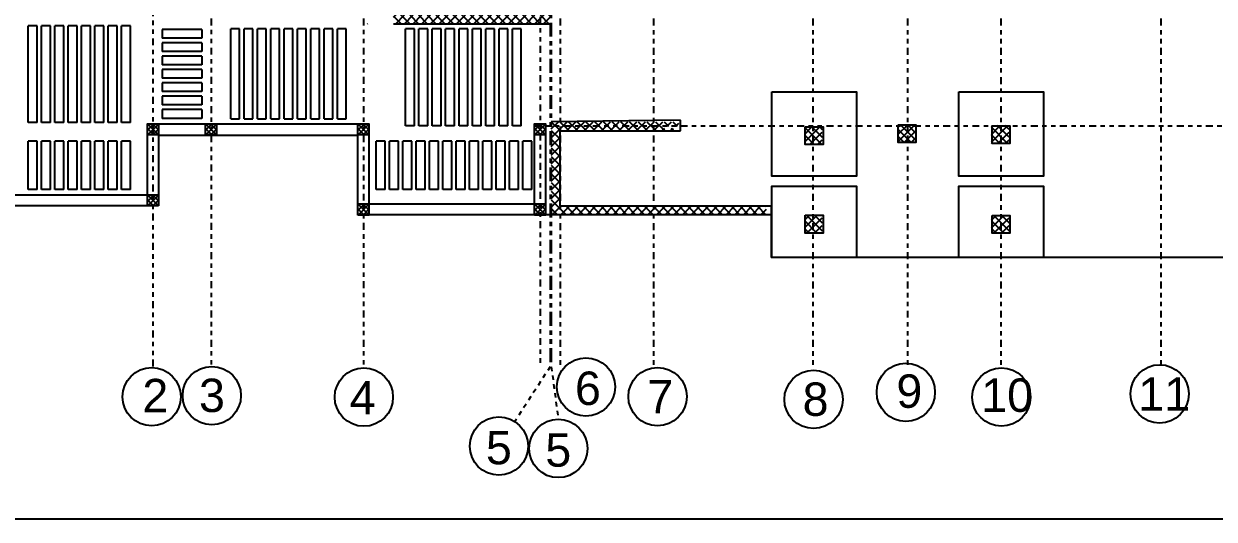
# Model space of a CAD drawing. Header units: millimetres. Extents: x 240 to 610, y 141 to 225.
# Drawn here: x 436.51 to 463.27, y 141.08 to 152.21 of the extents above; entities that cross this region are included whole.
import ezdxf

# ---------------------------------------------------------------- set-up
doc = ezdxf.new("R2010")
doc.units = ezdxf.units.MM
doc.header["$LTSCALE"] = 0.5
doc.linetypes.add('HIDDEN', pattern=[0.375, 0.25, -0.125])
doc.linetypes.add('PHANTOM2', pattern=[1.25, 0.625, -0.125, 0.125, -0.125, 0.125, -0.125])
doc.layers.add('Layer1', color=5, linetype='Continuous')
doc.layers.add('m7or', color=1, linetype='Continuous')
doc.styles.get("Standard").update_dxf_attribs({"font": 'arial.ttf'})

msp = doc.modelspace()

# ---------------------------------------------------------------- hatches: boundary and pattern name
h = msp.add_hatch()
h.set_pattern_fill('ANSI37', color=256, scale=0.0435)
h.set_pattern_definition([(45, (-1146.34685, -842.10872), (-0.097660285, 0.097660285), []), (135, (-1146.34685, -842.10872), (-0.097660285, -0.097660285), [])])
h.paths.add_polyline_path([(451.231, 150.006), (448.364, 150.006), (448.364, 147.913), (453.205, 147.913), (453.205, 148.113), (448.564, 148.113), (448.564, 149.806), (451.231, 149.806), (451.231, 149.856), (450.877, 149.856), (450.877, 149.906), (451.231, 149.906)])
h.paths.add_polyline_path([(448.339, 154.495), (448.193, 154.495), (448.193, 154.171), (448.139, 154.171), (448.139, 152.406), (445.022, 152.406), (445.022, 154.099), (447.372, 154.099), (447.372, 154.299), (444.822, 154.299), (444.822, 152.206), (448.339, 152.206)])
at = {"linetype": 'PHANTOM2', "ltscale": 0.5}
h = msp.add_hatch(dxfattribs=at)
h.set_pattern_fill('ANSI37', color=256, scale=0.0355)
h.set_pattern_definition([(45, (-1102.94777, -784.86052), (-0.079699773, 0.079699773), []), (135, (-1102.94777, -784.86052), (-0.079699773, -0.079699773), [])])
h.paths.add_polyline_path([(461.87, 153.13), (462.27, 153.13), (462.27, 153.53), (461.87, 153.53)])
h.paths.add_polyline_path([(456.564, 149.539), (456.564, 149.939), (456.164, 149.939), (456.164, 149.539)])
h = msp.add_hatch()
h.set_pattern_fill('ANSI32', color=256, scale=0.015)
h.set_pattern_definition([(45, (-1146.34685, -842.10872), (-0.101027881, 0.101027881), []), (45, (-1146.2795, -842.10872), (-0.101027881, 0.101027881), [])])
h.paths.add_polyline_path([(439.287, 148.113), (438.573, 148.113), (438.573, 148.113), (439.287, 148.113)])
h.paths.add_polyline_path([(435.598, 148.113), (434.78, 148.113), (434.78, 148.113), (435.598, 148.113)])
h.paths.add_polyline_path([(444.266, 152.206), (444.266, 152.212), (444.117, 152.212), (444.117, 152.206)])
at = {"ltscale": 0.05}
h = msp.add_hatch(dxfattribs=at)
h.set_pattern_fill('ANSI37', color=256, scale=0.025)
h.set_pattern_definition([(45, (-1018.52747, -986.28065), (-0.0561266008, 0.0561266008), []), (135, (-1018.52747, -986.28065), (-0.0561266008, -0.0561266008), [])])
h.paths.add_polyline_path([(439.537, 149.962), (439.287, 149.962), (439.287, 149.712), (439.537, 149.712)])
h = msp.add_hatch(dxfattribs=at)
h.set_pattern_fill('ANSI37', color=256, scale=0.025)
h.set_pattern_definition([(45, (-1017.222274, -986.28065), (-0.0561266008, 0.0561266008), []), (135, (-1017.222274, -986.28065), (-0.0561266008, -0.0561266008), [])])
h.paths.add_polyline_path([(440.842, 149.962), (440.592, 149.962), (440.592, 149.712), (440.842, 149.712)])
h = msp.add_hatch(dxfattribs=at)
h.set_pattern_fill('ANSI37', color=256, scale=0.025)
h.set_pattern_definition([(45, (-1013.79727, -986.28065), (-0.0561266008, 0.0561266008), []), (135, (-1013.79727, -986.28065), (-0.0561266008, -0.0561266008), [])])
h.paths.add_polyline_path([(444.267, 149.962), (444.017, 149.962), (444.017, 149.712), (444.267, 149.712)])
h = msp.add_hatch(dxfattribs=at)
h.set_pattern_fill('ANSI37', color=256, scale=0.025)
h.set_pattern_definition([(45, (-1009.82618, -986.28065), (-0.0561266008, 0.0561266008), []), (135, (-1009.82618, -986.28065), (-0.0561266008, -0.0561266008), [])])
h.paths.add_polyline_path([(448.238, 149.962), (447.988, 149.962), (447.988, 149.712), (448.238, 149.712)])
h = msp.add_hatch()
h.set_pattern_fill('ANSI37', color=256, scale=0.039)
h.set_pattern_definition([(45, (-1103.16091, -859.91025), (-0.087557497, 0.087557497), []), (135, (-1103.16091, -859.91025), (-0.087557497, -0.087557497), [])])
h.paths.add_polyline_path([(458.658, 149.519), (458.258, 149.519), (458.258, 149.919), (458.658, 149.919)])
h.paths.add_polyline_path([(458.659, 147.5), (458.258, 147.5), (458.259, 147.9), (458.659, 147.9)])
h.paths.add_polyline_path([(454.458, 149.506), (454.07, 149.506), (454.07, 149.906), (454.458, 149.906)])
h.paths.add_polyline_path([(454.458, 147.5), (454.07, 147.5), (454.07, 147.9), (454.458, 147.9)])
h = msp.add_hatch(dxfattribs=at)
h.set_pattern_fill('ANSI37', color=256, scale=0.025)
h.set_pattern_definition([(45, (-1018.52747, -987.8798), (-0.0561266008, 0.0561266008), []), (135, (-1018.52747, -987.8798), (-0.0561266008, -0.0561266008), [])])
h.paths.add_polyline_path([(439.537, 148.363), (439.287, 148.363), (439.287, 148.113), (439.537, 148.113)])
h = msp.add_hatch(dxfattribs=at)
h.set_pattern_fill('ANSI37', color=256, scale=0.025)
h.set_pattern_definition([(45, (-1013.79727, -988.0828), (-0.0561266008, 0.0561266008), []), (135, (-1013.79727, -988.0828), (-0.0561266008, -0.0561266008), [])])
h.paths.add_polyline_path([(444.267, 148.16), (444.017, 148.16), (444.017, 147.91), (444.267, 147.91)])
h = msp.add_hatch(dxfattribs=at)
h.set_pattern_fill('ANSI37', color=256, scale=0.025)
h.set_pattern_definition([(45, (-1009.82618, -988.0828), (-0.0561266008, 0.0561266008), []), (135, (-1009.82618, -988.0828), (-0.0561266008, -0.0561266008), [])])
h.paths.add_polyline_path([(448.238, 148.16), (447.988, 148.16), (447.988, 147.91), (448.238, 147.91)])

# ---------------------------------------------------------------- linework, layer by layer
for p, q in [((436.805, 152.162), (436.605, 152.162)), ((436.605, 149.986), (436.605, 152.162)), ((436.805, 149.986), (436.805, 152.162)), ((437.105, 152.162), (436.905, 152.162)), ((436.905, 149.986), (436.905, 152.162)), ((437.105, 149.986), (437.105, 152.162)), ((437.405, 152.162), (437.205, 152.162)), ((437.205, 149.986), (437.205, 152.162)), ((437.405, 149.986), (437.405, 152.162)), ((437.505, 149.986), (437.505, 152.162)), ((437.705, 152.162), (437.505, 152.162)), ((437.705, 149.986), (437.705, 152.162)), ((437.805, 149.986), (437.805, 152.162)), ((438.005, 152.162), (437.805, 152.162)), ((438.005, 149.986), (438.005, 152.162)), ((438.105, 149.986), (438.105, 152.162)), ((438.305, 152.162), (438.105, 152.162)), ((438.305, 149.986), (438.305, 152.162)), ((438.405, 149.986), (438.405, 152.162)), ((438.605, 152.162), (438.405, 152.162)), ((438.605, 149.986), (438.605, 152.162)), ((438.705, 149.986), (438.705, 152.162)), ((438.905, 152.162), (438.705, 152.162)), ((438.905, 149.986), (438.905, 152.162)), ((440.51, 152.082), (439.619, 152.082)), ((439.619, 152.082), (439.619, 151.882)), ((440.51, 152.082), (440.51, 151.882)), ((441.158, 150.072), (441.158, 152.091)), ((441.358, 152.091), (441.158, 152.091)), ((441.358, 150.072), (441.358, 152.091)), ((441.458, 150.072), (441.458, 152.091)), ((441.658, 152.091), (441.458, 152.091)), ((441.658, 150.072), (441.658, 152.091)), ((441.958, 152.091), (441.758, 152.091)), ((441.758, 150.072), (441.758, 152.091)), ((441.958, 150.072), (441.958, 152.091)), ((442.058, 150.072), (442.058, 152.091)), ((442.258, 152.091), (442.058, 152.091)), ((442.258, 150.072), (442.258, 152.091)), ((442.558, 152.091), (442.358, 152.091)), ((442.358, 150.072), (442.358, 152.091)), ((442.558, 150.072), (442.558, 152.091)), ((442.658, 150.072), (442.658, 152.091)), ((442.858, 152.091), (442.658, 152.091)), ((442.858, 150.072), (442.858, 152.091)), ((442.958, 150.072), (442.958, 152.091)), ((443.158, 152.091), (442.958, 152.091)), ((443.158, 150.072), (443.158, 152.091)), ((443.258, 150.072), (443.258, 152.091)), ((443.458, 152.091), (443.258, 152.091)), ((443.458, 150.072), (443.458, 152.091)), ((443.558, 150.072), (443.558, 152.091)), ((443.758, 152.091), (443.558, 152.091)), ((443.758, 150.072), (443.758, 152.091)), ((445.291, 152.091), (445.091, 152.091)), ((445.091, 149.915), (445.091, 152.091)), ((445.291, 149.915), (445.291, 152.091)), ((445.391, 149.915), (445.391, 152.091)), ((445.591, 152.091), (445.391, 152.091)), ((445.591, 149.915), (445.591, 152.091)), ((445.891, 152.091), (445.691, 152.091)), ((445.691, 149.915), (445.691, 152.091)), ((445.891, 149.915), (445.891, 152.091)), ((445.991, 149.915), (445.991, 152.091)), ((446.191, 152.091), (445.991, 152.091)), ((446.191, 149.915), (446.191, 152.091)), ((446.291, 149.915), (446.291, 152.091)), ((446.491, 152.091), (446.291, 152.091)), ((446.491, 149.915), (446.491, 152.091)), ((446.591, 149.915), (446.591, 152.091)), ((446.791, 152.091), (446.591, 152.091)), ((446.791, 149.915), (446.791, 152.091)), ((446.891, 149.915), (446.891, 152.091)), ((447.091, 152.091), (446.891, 152.091)), ((447.091, 149.915), (447.091, 152.091)), ((447.391, 152.091), (447.191, 152.091)), ((447.191, 149.915), (447.191, 152.091)), ((447.391, 149.915), (447.391, 152.091)), ((447.491, 149.915), (447.491, 152.091)), ((447.691, 152.091), (447.491, 152.091)), ((447.691, 149.915), (447.691, 152.091)), ((440.51, 151.882), (439.619, 151.882)), ((440.51, 151.782), (439.619, 151.782)), ((439.619, 151.782), (439.619, 151.582)), ((440.51, 151.782), (440.51, 151.582)), ((440.51, 151.582), (439.619, 151.582)), ((440.51, 151.482), (439.619, 151.482)), ((439.619, 151.482), (439.619, 151.282)), ((440.51, 151.482), (440.51, 151.282)), ((440.51, 151.282), (439.619, 151.282)), ((440.51, 151.182), (439.619, 151.182)), ((439.619, 151.182), (439.619, 150.982)), ((440.51, 150.982), (439.619, 150.982)), ((440.51, 151.182), (440.51, 150.982)), ((440.51, 150.882), (439.619, 150.882)), ((439.619, 150.882), (439.619, 150.682)), ((440.51, 150.682), (439.619, 150.682)), ((440.51, 150.882), (440.51, 150.682)), ((440.51, 150.582), (439.619, 150.582)), ((439.619, 150.582), (439.619, 150.382)), ((440.51, 150.582), (440.51, 150.382)), ((440.51, 150.382), (439.619, 150.382)), ((440.51, 150.282), (439.619, 150.282)), ((439.619, 150.282), (439.619, 150.082)), ((440.51, 150.282), (440.51, 150.082)), ((436.805, 149.986), (436.605, 149.986)), ((437.105, 149.986), (436.905, 149.986)), ((437.405, 149.986), (437.205, 149.986)), ((437.705, 149.986), (437.505, 149.986)), ((438.005, 149.986), (437.805, 149.986)), ((438.305, 149.986), (438.105, 149.986)), ((438.605, 149.986), (438.405, 149.986)), ((438.905, 149.986), (438.705, 149.986)), ((440.51, 150.082), (439.619, 150.082)), ((445.291, 149.915), (445.091, 149.915)), ((445.591, 149.915), (445.391, 149.915)), ((445.891, 149.915), (445.691, 149.915)), ((446.191, 149.915), (445.991, 149.915)), ((446.491, 149.915), (446.291, 149.915)), ((446.791, 149.915), (446.591, 149.915)), ((447.091, 149.915), (446.891, 149.915)), ((447.391, 149.915), (447.191, 149.915)), ((447.691, 149.915), (447.491, 149.915)), ((451.268, 150.039), (448.364, 150.006)), ((451.268, 149.8), (451.268, 150.039)), ((448.565, 148.111), (448.565, 149.8)), ((448.565, 149.8), (451.268, 149.8)), ((436.805, 149.569), (436.605, 149.569)), ((436.605, 148.481), (436.605, 149.569)), ((436.805, 148.481), (436.805, 149.569)), ((436.905, 148.481), (436.905, 149.569)), ((437.105, 149.569), (436.905, 149.569)), ((437.105, 148.481), (437.105, 149.569)), ((437.205, 148.481), (437.205, 149.569)), ((437.405, 149.569), (437.205, 149.569)), ((437.405, 148.481), (437.405, 149.569)), ((437.705, 149.569), (437.505, 149.569)), ((437.505, 148.481), (437.505, 149.569)), ((437.705, 148.481), (437.705, 149.569)), ((438.005, 149.569), (437.805, 149.569)), ((437.805, 148.481), (437.805, 149.569)), ((438.005, 148.481), (438.005, 149.569)), ((438.305, 149.569), (438.105, 149.569)), ((438.105, 148.481), (438.105, 149.569)), ((438.305, 148.481), (438.305, 149.569)), ((438.605, 149.569), (438.405, 149.569)), ((438.405, 148.481), (438.405, 149.569)), ((438.605, 148.481), (438.605, 149.569)), ((438.905, 149.569), (438.705, 149.569)), ((438.705, 148.481), (438.705, 149.569)), ((438.905, 148.481), (438.905, 149.569)), ((444.629, 149.569), (444.429, 149.569)), ((444.429, 148.481), (444.429, 149.569)), ((444.629, 148.481), (444.629, 149.569)), ((444.929, 149.569), (444.729, 149.569)), ((444.729, 148.481), (444.729, 149.569)), ((444.929, 148.481), (444.929, 149.569)), ((445.229, 149.569), (445.029, 149.569)), ((445.029, 148.481), (445.029, 149.569)), ((445.229, 148.481), (445.229, 149.569)), ((445.329, 148.481), (445.329, 149.569)), ((445.529, 149.569), (445.329, 149.569)), ((445.529, 148.481), (445.529, 149.569)), ((445.629, 148.481), (445.629, 149.569)), ((445.829, 149.569), (445.629, 149.569)), ((445.829, 148.481), (445.829, 149.569)), ((445.929, 148.481), (445.929, 149.569)), ((446.129, 149.569), (445.929, 149.569)), ((446.129, 148.481), (446.129, 149.569)), ((446.229, 148.481), (446.229, 149.569)), ((446.429, 149.569), (446.229, 149.569)), ((446.429, 148.481), (446.429, 149.569)), ((446.729, 149.569), (446.529, 149.569)), ((446.529, 148.481), (446.529, 149.569)), ((446.729, 148.481), (446.729, 149.569)), ((447.029, 149.569), (446.829, 149.569)), ((446.829, 148.481), (446.829, 149.569)), ((447.029, 148.481), (447.029, 149.569)), ((447.129, 148.481), (447.129, 149.569)), ((447.329, 149.569), (447.129, 149.569)), ((447.329, 148.481), (447.329, 149.569)), ((447.629, 149.569), (447.429, 149.569)), ((447.429, 148.481), (447.429, 149.569)), ((447.629, 148.481), (447.629, 149.569)), ((447.729, 148.481), (447.729, 149.569)), ((447.929, 149.569), (447.729, 149.569)), ((447.929, 148.481), (447.929, 149.569)), ((436.805, 148.481), (436.605, 148.481)), ((437.105, 148.481), (436.905, 148.481)), ((437.405, 148.481), (437.205, 148.481)), ((437.705, 148.481), (437.505, 148.481)), ((438.005, 148.481), (437.805, 148.481)), ((438.305, 148.481), (438.105, 148.481)), ((438.605, 148.481), (438.405, 148.481)), ((438.905, 148.481), (438.705, 148.481)), ((444.629, 148.481), (444.429, 148.481)), ((444.929, 148.481), (444.729, 148.481)), ((445.229, 148.481), (445.029, 148.481)), ((445.529, 148.481), (445.329, 148.481)), ((445.829, 148.481), (445.629, 148.481)), ((446.129, 148.481), (445.929, 148.481)), ((446.429, 148.481), (446.229, 148.481)), ((446.729, 148.481), (446.529, 148.481)), ((447.029, 148.481), (446.829, 148.481)), ((447.329, 148.481), (447.129, 148.481)), ((447.629, 148.481), (447.429, 148.481)), ((447.929, 148.481), (447.729, 148.481)), ((453.305, 148.111), (448.565, 148.111)), ((453.305, 148.111), (453.305, 146.956))]:
    msp.add_line(p, q)
for p, q in [((444.822, 152.206), (448.339, 152.206)), ((440.592, 149.962), (440.842, 149.962)), ((440.842, 149.962), (440.842, 149.747)), ((439.539, 149.701), (439.539, 148.113)), ((439.539, 149.701), (444.017, 149.701)), ((444.017, 147.91), (444.017, 149.701)), ((439.539, 148.113), (434.53, 148.113)), ((448.339, 147.913), (444.017, 147.913)), ((453.305, 147.913), (448.364, 147.913)), ((468.272, 146.956), (453.305, 146.956))]:
    msp.add_line(p, q, dxfattribs=at)
at = {"ltscale": 0.5}
for p, q in [((439.287, 148.362), (439.287, 149.962)), ((439.287, 149.962), (444.267, 149.962)), ((441.158, 150.072), (441.358, 150.072)), ((441.458, 150.072), (441.658, 150.072)), ((441.758, 150.072), (441.958, 150.072)), ((442.058, 150.072), (442.258, 150.072)), ((442.358, 150.072), (442.558, 150.072)), ((442.658, 150.072), (442.858, 150.072)), ((442.958, 150.072), (443.158, 150.072)), ((443.258, 150.072), (443.458, 150.072)), ((443.558, 150.072), (443.758, 150.072)), ((448.238, 149.712), (448.238, 148.16)), ((434.78, 148.363), (439.287, 148.362)), ((484.419, 141.075), (365.419, 141.075))]:
    msp.add_line(p, q, dxfattribs=at)
for points in [[(453.324, 150.68), (455.224, 150.68), (455.224, 148.78), (453.324, 148.78)], [(457.527, 150.68), (459.427, 150.68), (459.427, 148.78), (457.527, 148.78)], [(454.074, 149.895), (454.474, 149.895), (454.474, 149.495), (454.074, 149.495)], [(456.164, 149.939), (456.564, 149.939), (456.564, 149.539), (456.164, 149.539)], [(458.277, 149.914), (458.677, 149.914), (458.677, 149.514), (458.277, 149.514)], [(454.074, 147.903), (454.474, 147.903), (454.474, 147.503), (454.074, 147.503)], [(458.277, 147.901), (458.677, 147.901), (458.677, 147.501), (458.277, 147.501)]]:
    msp.add_lwpolyline(points, close=True)
at = {"ltscale": 0.05}
for points in [[(439.287, 149.712), (439.287, 149.962), (439.537, 149.962), (439.537, 149.712)], [(440.593, 149.711), (440.593, 149.961), (440.843, 149.961), (440.843, 149.711)], [(444.016, 149.708), (444.016, 149.958), (444.266, 149.958), (444.266, 149.708)], [(447.988, 149.712), (447.988, 149.962), (448.238, 149.962), (448.238, 149.712)], [(447.988, 147.91), (447.988, 148.16), (448.238, 148.16), (448.238, 147.91)]]:
    msp.add_lwpolyline(points, close=True, dxfattribs=at)
for points in [[(444.017, 149.962), (444.267, 149.962), (444.267, 149.712), (444.017, 149.712)], [(439.287, 148.113), (439.287, 148.363), (439.537, 148.363), (439.537, 148.113)], [(444.017, 148.16), (444.267, 148.16), (444.267, 147.91), (444.017, 147.91)]]:
    msp.add_lwpolyline(points, dxfattribs=at)
at = {"ltscale": 0.5}
for points in [[(444.267, 149.962), (444.267, 148.16)], [(444.267, 148.16), (447.988, 148.16), (447.988, 149.962)]]:
    msp.add_lwpolyline(points, dxfattribs=at)
for points in [[(453.324, 146.956), (453.324, 148.561), (455.224, 148.561), (455.224, 146.956)], [(457.527, 146.956), (457.527, 148.561), (459.427, 148.561), (459.427, 146.956)]]:
    msp.add_lwpolyline(points)
for centre in [(440.734, 143.853), (449.145, 144.047), (456.336, 143.928), (462.041, 143.891), (439.382, 143.827), (444.152, 143.818), (450.754, 143.83), (454.261, 143.766), (458.484, 143.82), (447.188, 142.718), (448.523, 142.664)]:
    msp.add_circle(centre, 0.655)
at = {"layer": 'Layer1', "linetype": 'PHANTOM2', "ltscale": 0.5}
for p, q in [((439.414, 144.504), (439.414, 175.295)), ((440.718, 175.295), (440.718, 144.504)), ((444.142, 175.295), (444.142, 144.504)), ((448.567, 175.291), (448.567, 144.504)), ((450.664, 175.291), (450.664, 144.504)), ((454.244, 175.291), (454.244, 144.504)), ((456.37, 175.291), (456.37, 144.504)), ((458.471, 175.291), (458.471, 144.504)), ((462.07, 175.291), (462.07, 144.504)), ((448.113, 170.74), (448.113, 144.504)), ((447.988, 149.912), (471.27, 149.912))]:
    msp.add_line(p, q, dxfattribs=at)
at = {"layer": 'm7or', "linetype": 'PHANTOM2'}
for p, q in [((448.339, 176.606), (448.339, 144.504)), ((448.364, 176.606), (448.364, 144.504))]:
    msp.add_line(p, q, dxfattribs=at)
at = {"layer": 'm7or', "linetype": 'HIDDEN', "ltscale": 0.5}
for p, q in [((448.34, 144.502), (447.543, 143.268)), ((448.365, 144.502), (448.523, 143.319))]:
    msp.add_line(p, q, dxfattribs=at)

# ---------------------------------------------------------------- texts
at = {"char_height": 0.75, "attachment_point": 1}
for s, width, insert in [('2', 0.86532, (439.173, 144.228)), ('3', 0.33958, (440.446, 144.233)), ('6', 0.37246, (448.898, 144.392)), ('9', 0.23612, (456.123, 144.328)), ('10', 0.26133, (458.03, 144.237)), ('11', 0.59181, (461.561, 144.261)), ('4', 0.27861, (443.832, 144.18)), ('7', 0.26937, (450.525, 144.201)), ('8', 0.30199, (454.015, 144.147)), ('5', 0.28482, (446.896, 143.059)), ('5', 0.28482, (448.231, 143.005))]:
    msp.add_mtext_dynamic_manual_height_columns(s, width=width, gutter_width=0.5, heights=[0], dxfattribs=dict(at, insert=insert))

doc.saveas('drawing.dxf')
